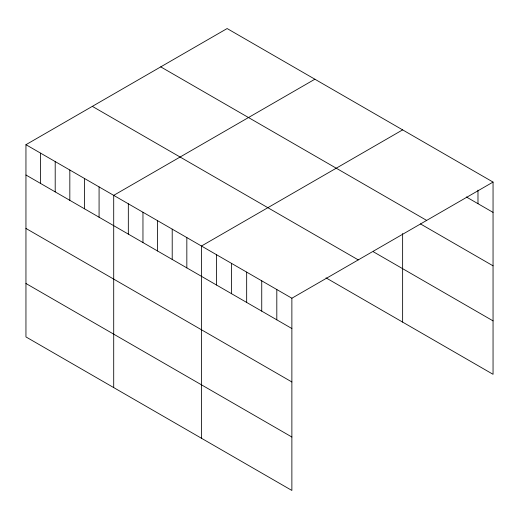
<?xml version="1.0" encoding="UTF-8"?>
<svg xmlns="http://www.w3.org/2000/svg" width="519" height="519" viewBox="0 0 519 519"><rect width="100%" height="100%" fill="white"/><g stroke="black" fill="none" stroke-linecap="round" stroke-linejoin="round"><path stroke-width="0.78" d="M25.95 144.691L291.873 298.224L291.873 490.455L25.95 336.922L25.95 144.691L227.127 28.545L493.05 182.078L493.05 374.309L326.023 277.873M314.877 79.212L113.706 195.358L113.706 387.589M402.634 129.873L201.463 246.025L201.463 438.257M291.873 298.224L493.05 182.078M466.334 196.961L493.05 212.388M160.734 66.873L426.663 220.406M420.442 223.903L493.05 265.819M373.382 251.786L493.05 320.872M92.337 106.363L358.266 259.896M25.95 175L291.873 328.533M25.95 228.438L291.873 381.965M25.95 283.491L291.873 437.017M477.98 190.129L477.98 203.688M402.634 233.563L402.634 322.104M276.809 289.524L276.809 319.834M261.738 280.824L261.738 311.134M246.668 272.125L246.668 302.434M231.597 263.425L231.597 293.735M216.527 254.725L216.527 285.035M186.834 237.579L186.834 267.888M172.211 229.132L172.211 259.442M157.581 220.692L157.581 251.001M142.959 212.245L142.959 242.555M128.329 203.805L128.329 234.114M99.077 186.911L99.077 217.221M84.454 178.471L84.454 208.781M69.825 170.024L69.825 200.334M55.202 161.584L55.202 191.894M40.573 153.137L40.573 183.447"/></g></svg>
